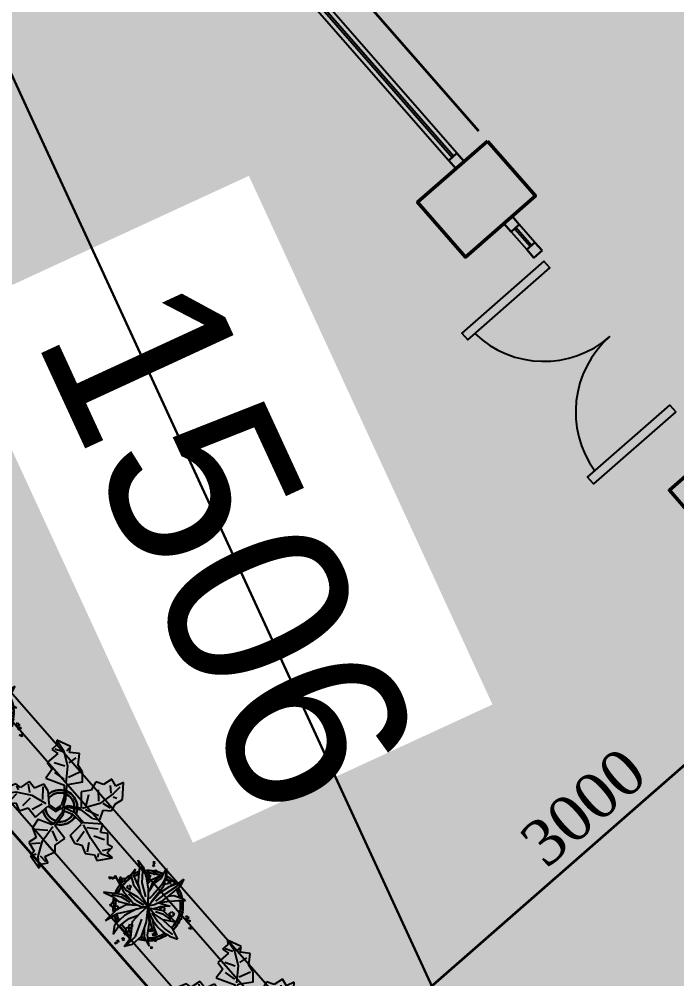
# Model space of a CAD drawing. Header units: millimetres. Extents: x 474337 to 1180020, y 4124662 to 4776603.
# Drawn here: x 914940 to 918549, y 4496164 to 4501430 of the extents above; entities that cross this region are included whole.
import ezdxf

# ---------------------------------------------------------------- set-up
doc = ezdxf.new("R2010")
doc.units = ezdxf.units.MM
doc.header["$PDMODE"] = 32
doc.header["$PDSIZE"] = 0.33
doc.layers.add('(032) Горизонтали утолщенные', color=32, linetype='Continuous', lineweight=30)
doc.layers.add('Cashpo', color=25, linetype='Continuous', lineweight=25)
for name, color, linetype in [('A_Windows', 160, 'Continuous'), ("o'lchamlar", 7, 'Continuous'), ('Trees', 92, 'Continuous')]:
    doc.layers.add(name, color=color, linetype=linetype)
doc.styles.add('J~stule', font='dutch.ttf')
doc.styles.add('P-131', font='')
doc.styles.get('P-131').set_extended_font_data('P131')
doc.dimstyles.new('J~style', dxfattribs={"dimscale": 100, "dimtxt": 2.5, "dimasz": 2, "dimexe": 0.55, "dimexo": 0.725, "dimtad": 1, "dimdec": 0, "dimdsep": 46, "dimtxsty": 'J~stule', "dimblk": 'OBLIQUE', "dimcen": 2, "dimdle": 0.5, "dimadec": 0, "dimazin": 0, "dimtfac": 1, "dimtdec": 0, "dimtmove": 0, "dimatfit": 3, "dimfxl": 1, "dimarcsym": 0})

# ---------------------------------------------------------------- blocks, each defined once
blk = doc.blocks.new('yutyu')
at = {"layer": 'Cashpo', "color": 1, "lineweight": 30}
for centre, radius, start, end in [((-9, -4.5), 127.4, 62.53262, 119.25704), ((-11.3, -1.7), 103.2, 57.56885, 125.34883), ((-10.6, 3.1), 101, 337.93918, 48.24824), ((-9.5, 3.1), 120.5, 341.00101, 53.94272), ((-9.1, 3.9), 120, 178.6147, 235.1169), ((-9.1, 3.9), 100, 168.1647, 238.6725), ((-10.4, 6.3), 121.2, 242.23077, 334.52625), ((-12, 8.5), 104, 247.01195, 331.50016)]:
    blk.add_arc(centre, radius, start, end, dxfattribs=at)
at = {"layer": 'Trees'}
for p, q in [((30.1, 322.2), (101, 335.6)), ((145.6, 338.4), (84.2, 244.9)), ((101, 335.6), (107.4, 376.3)), ((107.4, 376.3), (209.8, 387.2)), ((112.7, 363.2), (123.3, 337)), ((209.8, 387.2), (145.6, 338.4)), ((209.8, 387.2), (198.1, 359.6)), ((198.1, 359.6), (223.2, 316.3)), ((-27.3, 238), (38.2, 264.5)), ((38.2, 264.5), (30.1, 322.2)), ((48.6, 314.4), (82.9, 267.2)), ((150.9, 325.3), (204.8, 324.1)), ((223.2, 316.3), (174.6, 304.3)), ((174.6, 304.3), (197.2, 229.6)), ((-330.1, 127.3), (-374.8, 256.5)), ((-374.8, 256.5), (-307, 216.5)), ((-333.7, 230.2), (-289.5, 162.7)), ((-307, 216.5), (-259.1, 257.7)), ((-276.1, 167.1), (-271.2, 220.8)), ((-259.1, 257.7), (-232.5, 211.4)), ((-232.5, 211.4), (-174.7, 231.1)), ((-174.7, 231.1), (-150.8, 170.6)), ((-46.2, 169.8), (-27.3, 238)), ((-8.9, 230.2), (53, 171.3)), ((84.2, 244.9), (57, 127.8)), ((178.8, 237.4), (102.7, 237.1)), ((197.2, 229.6), (163.2, 200.6)), ((163.2, 200.6), (172.7, 120.5)), ((-316.6, 131.6), (-289.7, 140.4)), ((-289.5, 162.7), (-200.6, 95)), ((-186.5, 188.8), (-191.5, 112.8)), ((-150.8, 170.6), (-70.3, 174.5)), ((-106.8, 80.9), (-124.1, 157)), ((-70.3, 174.5), (-71.1, 62.7)), ((-46.2, 169.8), (42.7, 121.4)), ((76.7, 150.4), (151.5, 172.9)), ((-289.9, 118), (-330.1, 127.3)), ((-281.5, 46.4), (-289.9, 118)), ((-272.4, 64.2), (-223, 95.2)), ((-200.6, 95), (-93.6, 60.4)), ((26.5, 13.8), (47.2, 110.8)), ((61.1, 113.5), (41.5, 16.4)), ((47.2, 110.8), (42.7, 121.4)), ((172.7, 120.5), (61.1, 113.5)), ((180.5, 78.5), (174.2, -27.9)), ((180.5, 78.5), (240.2, 91.1)), ((242.6, 71.2), (222.6, -11.9)), ((240.2, 91.1), (284.7, 62)), ((284.7, 62), (341.9, 83.4)), ((341.9, 83.4), (391.7, 40)), ((-223.3, 50.4), (-281.5, 46.4)), ((-201.4, -16.8), (-223.3, 50.4)), ((-192.4, 1), (-129.3, 58.7)), ((-152.2, -8.2), (-80.2, 44.9)), ((-80.2, 44.9), (-75.8, 49.3)), ((-75.8, 49.3), (-20.3, 36.5)), ((-71.1, 62.7), (-8.1, 46.9)), ((-20.3, 36.5), (-14.2, -10.4)), ((-20.3, 36.5), (-20.3, 36.5)), ((-8.1, 46.9), (0, 0)), ((0.9, -7), (26.5, 13.8)), ((41.5, 16.4), (20.2, -7.9)), ((22.6, 0.6), (81.7, -29.3)), ((421, 1.1), (291, -13.7)), ((344.3, 63.5), (302.3, 10.6)), ((391.7, 40), (432.4, 54.1)), ((418.7, 32.4), (401.3, 10.1)), ((488, -39.7), (421, 1.1)), ((432.4, 54.1), (488, -39.7)), ((-241.5, -127.7), (-225.3, -53.7)), ((-225.3, -53.7), (-104.3, -120.3)), ((-152.2, -8.2), (-201.4, -16.8)), ((-90.9, -124.9), (-28.5, -62.6)), ((-50.1, -71.7), (-14.2, -10.4)), ((-28.5, -62.6), (2, -15.7)), ((1.3, -7.8), (17.2, -46.5)), ((86.7, -47.9), (6.4, -12.8)), ((16.3, -10.4), (26.5, -37.4)), ((17.2, -46.5), (88.9, -101.1)), ((26.5, -37.4), (97.5, -93.5)), ((81.7, -29.3), (167.3, -37.1)), ((176.6, -47.7), (86.7, -47.9)), ((167.3, -37.1), (174.2, -27.9)), ((270.4, -140.9), (176.6, -47.7)), ((291, -13.7), (187, -37.1)), ((216.3, -42.9), (273.3, -96.3)), ((358.2, -79.2), (291.8, -40.9)), ((404.9, -19.7), (430.9, -66.9)), ((438.5, -35.1), (433.3, -86.7)), ((488, -39.7), (438.5, -35.1)), ((-299.4, -131.2), (-241.5, -127.7)), ((-298, -228.8), (-299.4, -131.2)), ((-136.2, -144.4), (-212.2, -126.6)), ((-50.1, -71.7), (-104.3, -120.3)), ((-92.2, -136.3), (-90.9, -124.9)), ((5.2, -175.3), (88.9, -101.1)), ((195.8, -113.8), (97.5, -93.5)), ((151.5, -218.9), (97.5, -106.4)), ((116.5, -119), (206.2, -157.4)), ((195.8, -113.8), (235.2, -144.7)), ((303, -92.7), (270.4, -140.9)), ((340.5, -125.2), (303, -92.7)), ((398.1, -74.1), (340.5, -125.2)), ((433.3, -86.7), (398.1, -74.1)), ((-268.2, -168.7), (-202.1, -206.6)), ((-190, -222.5), (-107.8, -135.6)), ((-102, -256.3), (-126.1, -174.4)), ((-37.9, -224.8), (-92.2, -136.3)), ((43.1, -234.1), (5.2, -175.3)), ((99.2, -139.7), (54.2, -203.5)), ((235.2, -144.7), (199.8, -205.9)), ((-346, -214.9), (-298, -228.8)), ((-345.9, -264.9), (-346, -214.9)), ((-287.9, -258.8), (-334, -230.9)), ((-289.9, -272.8), (-190, -222.5)), ((-193.9, -300.5), (-200, -242.6)), ((-37.9, -224.8), (-89.9, -272.3)), ((21.1, -296.5), (43.1, -234.1)), ((72.3, -271.2), (132.2, -224.1)), ((160.7, -330.3), (151.5, -218.9)), ((222.4, -251.7), (166.3, -235.6)), ((199.8, -205.9), (241.7, -246.5)), ((241.7, -246.5), (223.5, -298.8)), ((-369.9, -282.9), (-345.9, -264.9)), ((-369.9, -282.9), (-289.9, -272.8)), ((-275.8, -324.7), (-369.9, -282.9)), ((-249.9, -292.7), (-275.8, -324.7)), ((-273.8, -310.7), (-269.9, -282.7)), ((-198.7, -339.3), (-249.9, -292.7)), ((-145.5, -279.2), (-198.7, -339.3)), ((-89.9, -272.3), (-145.5, -279.2)), ((69.7, -324.3), (21.1, -296.5)), ((78.9, -390.2), (69.7, -324.3)), ((148.4, -323.2), (105.3, -355.5)), ((201.9, -329.6), (177.4, -315.5)), ((223.5, -298.8), (232.8, -354.3)), ((132.4, -379.3), (78.9, -390.2)), ((148.3, -436.4), (132.4, -379.3)), ((232.8, -354.3), (148.3, -436.4)), ((155.3, -395.9), (160.7, -330.3))]:
    blk.add_line(p, q, dxfattribs=at)
blk = doc.blocks.new('uiyi')
at = {"layer": 'Cashpo', "color": 2, "lineweight": 30, "ltscale": 0.1, "extrusion": (0, 0, -1)}
for major_axis, start_param, end_param in [((169.7, 169.7), 4.823255, 4.978325), ((158, 158), -0.609448, -0.475122), ((169.7, 169.7), -0.592307, -0.44413), ((169.7, 169.7), 4.559068, 4.718123), ((-158, 158), 6.166573, 6.379453), ((169.7, 169.7), 0.075749, 0.183167), ((169.7, 169.7), 4.142062, 4.429809), ((-158, 158), 5.746791, 5.985086), ((169.7, 169.7), 4.008914, 4.104644), ((169.7, 169.7), 3.458664, 3.61719), ((169.7, 169.7), 3.024703, 3.316562), ((-158, 158), 4.624923, 4.873501), ((-169.7, 169.7), 2.966211, 2.998209), ((-169.7, 169.7), 2.892081, 2.958014), ((169.7, 169.7), 2.755823, 2.987251), ((-158, 158), 3.03563, 3.35015), ((-169.7, 169.7), 3.019498, 3.341375), ((169.7, 169.7), 2.400873, 2.651128), ((-158, 158), 4.034231, 4.174743)]:
    blk.add_ellipse((10.2, 6.8), major_axis=major_axis, ratio=1, start_param=start_param, end_param=end_param, dxfattribs=at)
at = {"layer": 'Cashpo', "lineweight": 30, "ltscale": 0.1, "extrusion": (0, 0, -1)}
for centre, major_axis, start_param, end_param in [((10.2, 6.8), (169.7, 169.7), -1.220089, -1.010216), ((10.2, 6.8), (158, 158), -1.237744, -1.029908), ((10.2, 6.8), (169.7, 169.7), -0.886086, -0.617507), ((10.2, 6.8), (158, 158), -0.889995, -0.67916), ((10.2, 6.8), (-169.7, 169.7), 1.354065, 1.580489), ((10.2, 6.8), (-158, 158), 1.402226, 1.533974), ((10.2, 6.8), (158, 158), 0.066528, 0.61373), ((10.2, 6.8), (169.7, 169.7), 0.291978, 0.654909), ((10.2, 6.8), (169.7, 169.7), 3.717694, 3.950919), ((10.9, 1.3), (158, 158), 3.767296, 4.146619), ((10.2, 6.8), (158, 158), 3.482746, 3.649771), ((10.2, 6.8), (-158, 158), 2.449339, 2.938254), ((10.2, 6.8), (-169.7, 169.7), 2.431898, 2.830481), ((10.2, 6.8), (-158, 158), 4.327905, 4.569763), ((10.2, 6.8), (-158, 158), 3.449429, 3.724418), ((10.2, 6.8), (-169.7, 169.7), 3.409984, 3.737026)]:
    blk.add_ellipse(centre, major_axis=major_axis, ratio=1, start_param=start_param, end_param=end_param, dxfattribs=at)
at = {"layer": 'Trees', "color": 2, "ltscale": 10}
for p, q in [((55.6, 343), (51.1, 341.6)), ((51.1, 341.6), (58, 336.2)), ((56.8, 345.1), (52.9, 346.1)), ((52.9, 346.1), (55.6, 343)), ((58.7, 333), (56.7, 326.2)), ((58.8, 351.8), (56.8, 345.1)), ((60.3, 326.5), (58.7, 333)), ((60.4, 345.4), (58.8, 351.8)), ((59.3, 336.5), (66.4, 342.5)), ((63.6, 346.3), (60.4, 345.4)), ((61.7, 343.4), (63.6, 346.3)), ((66.4, 342.5), (61.7, 343.4)), ((-109.9, 193.5), (-105.1, 294.3)), ((55.5, 324.1), (51.1, 322.7)), ((51.1, 322.7), (57.9, 317.3)), ((56.7, 326.2), (52.8, 327.2)), ((52.8, 327.2), (55.5, 324.1)), ((59.2, 317.6), (66.3, 323.7)), ((63.5, 327.4), (60.3, 326.5)), ((61.6, 324.5), (63.5, 327.4)), ((66.3, 323.7), (61.6, 324.5)), ((64.8, 282.7), (66.4, 294.3)), ((75.6, 277.5), (65.4, 281.1)), ((66.4, 294.3), (70.4, 289.8)), ((70.4, 289.8), (72.2, 293.8)), ((72.2, 293.8), (73.4, 289.8)), ((73.4, 289.8), (81.3, 292.4)), ((79.1, 282.4), (74.1, 283.2)), ((74.1, 283.2), (75.6, 277.5)), ((81.3, 292.4), (75.5, 285.8)), ((75.5, 285.8), (79.1, 282.4)), ((113.7, 314.8), (97.6, 240.8)), ((-161, 191.2), (-165.1, 205.1)), ((-165.1, 205.1), (-154, 194.6)), ((-154, 194.6), (-147.9, 200.7)), ((-147.9, 200.7), (-149.5, 192)), ((-120.9, 188), (-110.6, 198.2)), ((-110.6, 198.2), (-114.6, 183.4)), ((22.3, 187.2), (31.2, 203.8)), ((37.1, 205.3), (27.7, 221.6)), ((28.7, 224.3), (43.9, 237.7)), ((34, 204.4), (53.4, 198.6)), ((41.5, 214.4), (37.1, 205.3)), ((47.3, 207.7), (41.5, 214.4)), ((43.9, 237.7), (44.2, 227.3)), ((44.2, 227.3), (51, 230.5)), ((50.9, 259.8), (44.5, 246.8)), ((53.4, 198.6), (44.8, 192.9)), ((45.4, 244.7), (57.8, 235.2)), ((61.5, 218.4), (46.3, 216.3)), ((46.3, 216.3), (47.3, 207.7)), ((51, 230.5), (48.1, 223.9)), ((48.1, 223.9), (61.5, 218.4)), ((54.8, 253), (50.9, 259.8)), ((58.8, 258.5), (54.8, 253)), ((57.8, 235.2), (57.5, 243.2)), ((57.5, 243.2), (62.9, 241.2)), ((58.5, 251.8), (58.8, 258.5)), ((70.3, 251), (58.5, 251.8)), ((60.3, 246.1), (70.3, 251)), ((62.9, 241.2), (60.3, 246.1)), ((-196.8, 150.9), (-143.7, 141.5)), ((-169.2, 179.3), (-161.3, 186)), ((-149.2, 175.8), (-169.2, 179.3)), ((-168, 189.4), (-161, 191.2)), ((-161.3, 186), (-168, 189.4)), ((-149.5, 192), (-139.6, 194.3)), ((-139.6, 194.3), (-146.5, 176.7)), ((-128.9, 170.4), (-135.3, 189.6)), ((-135.3, 189.6), (-125.6, 185.8)), ((-108.1, 170.6), (-126.8, 168.4)), ((-125.6, 185.8), (-125.8, 193.3)), ((-125.8, 193.3), (-120.9, 188)), ((-106.3, 180.9), (-114.8, 178.3)), ((-114.8, 178.3), (-108.1, 170.6)), ((-114.6, 183.4), (-106.3, 180.9)), ((32.4, 188.3), (22.3, 187.2)), ((29.7, 179.9), (32.4, 188.3)), ((36.5, 185.2), (29.7, 179.9)), ((46.4, 173.5), (36.5, 185.2)), ((51.1, 188.8), (43.9, 187.8)), ((43.9, 187.8), (46.4, 173.5)), ((44.8, 192.9), (51.1, 188.8)), ((203.4, 130.1), (198.2, 140.6)), ((198.2, 140.6), (204.1, 139.2)), ((204.1, 139.2), (203.4, 143.5)), ((203.4, 143.5), (206.6, 140.8)), ((215.3, 131.9), (204.8, 129.2)), ((206.6, 140.8), (211.7, 147.5)), ((211.7, 147.5), (210.5, 138.7)), ((210.5, 138.7), (215.5, 138)), ((215.5, 138), (210.8, 135.8)), ((210.8, 135.8), (215.3, 131.9)), ((214.1, 126.4), (222.1, 135)), ((222.1, 135), (222.8, 129)), ((241.4, 181), (237, 182.4)), ((237, 182.4), (239.4, 174.1)), ((240.7, 173.5), (250, 174.4)), ((243.6, 182), (241, 185)), ((241, 185), (241.4, 181)), ((249.1, 186.4), (243.6, 182)), ((246.6, 177.8), (249.8, 179)), ((250, 174.4), (246.6, 177.8)), ((246.7, 180.2), (249.1, 186.4)), ((249.8, 179), (246.7, 180.2)), ((-308.1, 79.1), (-311.9, 84.7)), ((-311.9, 84.7), (-305.5, 81.6)), ((-311, 77.3), (-308.1, 79.1)), ((-307.6, 76.8), (-311, 77.3)), ((-310.1, 72.7), (-307.6, 76.8)), ((-300.8, 74), (-310.1, 72.7)), ((-305.5, 81.6), (-303.7, 85.1)), ((-303.7, 85.1), (-303.2, 81.1)), ((-303.2, 81.1), (-299.2, 83.5)), ((-299.2, 83.5), (-299.7, 74.8)), ((-294.1, 66.6), (-297.8, 72.1)), ((-297.8, 72.1), (-291.4, 69.1)), ((-296.9, 64.8), (-294.1, 66.6)), ((-291.4, 69.1), (-289.6, 72.6)), ((-289.6, 72.6), (-289.1, 68.5)), ((-289.1, 68.5), (-285.1, 70.9)), ((-285.1, 70.9), (-285.7, 62.3)), ((-275.7, 47), (-172.7, 69)), ((176.4, 106.6), (181, 91.7)), ((189.6, 115.8), (176.8, 108.8)), ((181, 91.7), (185.4, 98.4)), ((185.4, 98.4), (188.6, 93.6)), ((188.6, 93.6), (189.3, 99.1)), ((188.8, 108), (189.6, 115.8)), ((195.3, 110.1), (188.8, 108)), ((189.3, 99.1), (200.3, 97.4)), ((191.2, 104.8), (195.3, 110.1)), ((200.3, 97.4), (191.2, 104.8)), ((220, 116), (213.7, 124.8)), ((222, 121.5), (220, 116)), ((225.7, 117.9), (222, 121.5)), ((222.8, 129), (226.6, 131.2)), ((233.2, 124.8), (224.6, 122.8)), ((224.6, 122.8), (225.7, 117.9)), ((226.6, 131.2), (225.2, 127.2)), ((225.2, 127.2), (233.2, 124.8)), ((-293.5, 64.3), (-296.9, 64.8)), ((-296, 60.2), (-293.5, 64.3)), ((-286.7, 61.5), (-296, 60.2)), ((-294.4, 41.2), (-288, 47.4)), ((-286.3, 43.2), (-294.4, 41.2)), ((-288, 47.4), (-291.4, 51)), ((-291.4, 51), (-286.4, 49.8)), ((-286.4, 49.8), (-287.4, 55.6)), ((-287.4, 55.6), (-277.5, 51.2)), ((-285.4, 39.1), (-286.3, 43.2)), ((-283.3, 42.9), (-285.4, 39.1)), ((-279.6, 38.1), (-283.3, 42.9)), ((-277.1, 49.6), (-279.6, 38.1)), ((-169.5, 51.7), (-275.7, 47)), ((-264.3, 20.7), (-257.9, 26.8)), ((-256.2, 22.7), (-264.3, 20.7)), ((-257.9, 26.8), (-261.3, 30.5)), ((-261.3, 30.5), (-256.3, 29.3)), ((-256.3, 29.3), (-257.4, 35.1)), ((-257.4, 35.1), (-247.5, 30.6)), ((-255.3, 18.6), (-256.2, 22.7)), ((-253.2, 22.3), (-255.3, 18.6)), ((-249.6, 17.6), (-253.2, 22.3)), ((-247, 29), (-249.6, 17.6)), ((-243.3, 42.3), (-248, 40.9)), ((-248, 40.9), (-243.1, 39.4)), ((-243.1, 39.4), (-247, 34.9)), ((-247, 34.9), (-236.2, 33.7)), ((-239.6, 45), (-245.6, 50.9)), ((-245.6, 50.9), (-243.3, 42.3)), ((-244.5, 8.7), (-237.3, 18)), ((-234.2, 12.9), (-244.5, 8.7)), ((-237.3, 18), (-242.5, 22.2)), ((-242.5, 22.2), (-235.7, 21.6)), ((-236.8, 48.1), (-239.6, 45)), ((-235.7, 21.6), (-238.2, 29)), ((-238.2, 29), (-224.2, 25.1)), ((-236.9, 43.7), (-236.8, 48.1)), ((-231.3, 45.9), (-236.9, 43.7)), ((-235, 34.8), (-231.3, 45.9)), ((-232.3, 7.6), (-234.2, 12.9)), ((-230.2, 13), (-232.3, 7.6)), ((-224.5, 7.5), (-230.2, 13)), ((-223.3, 23), (-224.5, 7.5)), ((-179.1, 36.1), (-183.1, 17.7)), ((-181.3, 15.4), (-162.7, 7.2)), ((-172.1, 28.7), (-179.1, 36.1)), ((-168.6, 36.8), (-172.1, 28.7)), ((-167, 28.4), (-168.6, 36.8)), ((-151.8, 30.9), (-167, 28.4)), ((-162.7, 7.2), (-165.6, 17.2)), ((-165.6, 17.2), (-158.2, 16.2)), ((-163, 21.7), (-151.8, 30.9)), ((-158.2, 16.2), (-163, 21.7)), ((-132.5, -64.9), (-193.6, -123.2)), ((148.6, -86.2), (146.2, -60)), ((146.2, -60), (157.3, -67.6)), ((157.3, -67.6), (159.2, -58.1)), ((159.2, -58.1), (163.9, -66.2)), ((163.9, -66.2), (179.9, -56.3)), ((179.9, -56.3), (170.5, -73.9)), ((-193.6, -123.2), (-225.8, -137.4)), ((-211.3, -142.1), (-145.3, -112.2)), ((-142.2, -130.9), (-150.5, -138.3)), ((-140.3, -127.4), (-146.1, -126.9)), ((-146.1, -126.9), (-142.2, -130.9)), ((-128.3, -125.6), (-142.8, -119.8)), ((-142.8, -119.8), (-140.3, -127.4)), ((-121.4, -114.1), (-129.7, -121.5)), ((-129.7, -121.5), (-118.2, -119.1)), ((-129.5, -141.6), (-126.9, -127.3)), ((-119.5, -110.5), (-125.2, -110)), ((-125.2, -110), (-121.4, -114.1)), ((-122, -102.9), (-119.5, -110.5)), ((-107.5, -108.7), (-122, -102.9)), ((-118.2, -119.1), (-116.6, -125.6)), ((-116.6, -125.6), (-114.2, -119.2)), ((-114.2, -119.2), (-108.7, -124.7)), ((-108.7, -124.7), (-106, -110.5)), ((-106.3, -124.9), (-103.1, -91.8)), ((-84.1, -197.3), (-106.3, -124.9)), ((-86.2, -122.8), (-84.1, -197.3)), ((175, -92), (150.7, -89.4)), ((180.3, -79.5), (168.8, -80.3)), ((168.8, -80.3), (175, -92)), ((170.5, -73.9), (180.3, -79.5)), ((189.7, -116.4), (180.5, -134.4)), ((210.2, -119.8), (192.1, -114.7)), ((201.8, -131.4), (210.4, -130.2)), ((203.5, -146.7), (201.8, -131.4)), ((202.4, -126.4), (210.2, -119.8)), ((210.4, -130.2), (202.4, -126.4)), ((210.7, -111.2), (214.2, -96.4)), ((224.1, -119.2), (211.2, -113.3)), ((214.2, -96.4), (218.8, -102.6)), ((218.8, -102.6), (221.7, -97.8)), ((221.7, -97.8), (222.7, -103.1)), ((222.7, -103.1), (233.3, -100.6)), ((229.2, -113.3), (222.8, -111.7)), ((222.8, -111.7), (224.1, -119.2)), ((233.3, -100.6), (224.9, -108.5)), ((224.9, -108.5), (229.2, -113.3)), ((242.8, -132.1), (258, -131.4)), ((258, -131.4), (253.3, -137.6)), ((267.3, -123.4), (262.4, -137.8)), ((282.9, -123.7), (268.9, -121.9)), ((277.9, -129.4), (282.9, -123.7)), ((284.2, -131.4), (277.9, -129.4)), ((278, -133.3), (284.2, -131.4)), ((314.8, -100.8), (309.6, -110.8)), ((310.2, -112.4), (319.7, -120.1)), ((317.7, -106.2), (314.8, -100.8)), ((321, -102), (317.7, -106.2)), ((319.7, -120.1), (319.6, -113.9)), ((319.6, -113.9), (323.8, -115.6)), ((320.6, -107.2), (321, -102)), ((329.8, -108.1), (320.6, -107.2)), ((321.9, -111.7), (329.8, -108.1)), ((323.8, -115.6), (321.9, -111.7)), ((-150.5, -138.3), (-139, -135.9)), ((-137.1, -179.8), (-144.3, -189)), ((-144.3, -189), (-138.3, -188.8)), ((-138.3, -188.8), (-139.9, -192.8)), ((-139.9, -192.8), (-136.2, -190.9)), ((-139, -135.9), (-137.5, -142.4)), ((-137.7, -172.6), (-132.6, -163)), ((-131.9, -172), (-137.7, -172.6)), ((-137.5, -142.4), (-135.1, -136)), ((-136.2, -190.9), (-132.6, -198.4)), ((-125.8, -183.9), (-135.6, -179.1)), ((-135.1, -136), (-129.5, -141.6)), ((-133.4, -176.9), (-131.9, -172)), ((-129.5, -173.8), (-133.4, -176.9)), ((-132.6, -198.4), (-131.9, -189.6)), ((-131.9, -189.6), (-126.9, -189.9)), ((-131, -162.7), (-119.7, -166)), ((-131, -186.8), (-125.8, -183.9)), ((-126.9, -189.9), (-131, -186.8)), ((-123.8, -180.5), (-129.5, -173.8)), ((-121.1, -171.7), (-125.3, -172.3)), ((-125.3, -172.3), (-123.8, -180.5)), ((-119.7, -166), (-124.7, -169.3)), ((-124.7, -169.3), (-121.1, -171.7)), ((-52, -203.6), (-32.7, -154.7)), ((-51.1, -211.2), (-38.4, -195.9)), ((-38.4, -195.9), (-46.8, -188.5)), ((-46.8, -188.5), (-35.4, -189.9)), ((-35.4, -189.9), (-39.2, -177.2)), ((-39.2, -177.2), (-15.8, -184.6)), ((-14.4, -188.1), (-17.3, -214.4)), ((9.1, -189.4), (34.9, -263.4)), ((180.5, -134.4), (190.6, -132.1)), ((190.6, -132.1), (189.2, -139.5)), ((189.2, -139.5), (194.9, -135)), ((194.9, -135), (203.5, -146.7)), ((238.7, -147.2), (240.9, -133.2)), ((245.6, -143.9), (238.7, -147.2)), ((245.8, -150.6), (245.6, -143.9)), ((249.3, -145.1), (245.8, -150.6)), ((259.1, -151), (249.3, -145.1)), ((253.3, -137.6), (258.7, -139)), ((258.7, -139), (253.9, -141.5)), ((253.9, -141.5), (259.1, -151)), ((262.4, -137.8), (269.7, -135)), ((269.7, -135), (269.5, -140.6)), ((269.5, -140.6), (273.2, -136.7)), ((273.2, -136.7), (280.9, -144.4)), ((280.9, -144.4), (278, -133.3)), ((-190.9, -223.7), (-187.4, -217.5)), ((-185.1, -220.3), (-190.9, -223.7)), ((-190.8, -215.4), (-186.7, -215.2)), ((-187.4, -217.5), (-190.8, -215.4)), ((-188.8, -211.1), (-180.2, -212.2)), ((-186.7, -215.2), (-188.8, -211.1)), ((-183.5, -223.2), (-185.1, -220.3)), ((-182.8, -219.9), (-183.5, -223.2)), ((-178.9, -222.7), (-182.8, -219.9)), ((-179.5, -213.3), (-178.9, -222.7)), ((-177.4, -210.5), (-173.9, -204.3)), ((-171.7, -207.1), (-177.4, -210.5)), ((-177.3, -202.2), (-173.3, -202)), ((-173.9, -204.3), (-177.3, -202.2)), ((-173.3, -202), (-175.4, -197.8)), ((-175.4, -197.8), (-166.8, -199)), ((-170.1, -210), (-171.7, -207.1)), ((-169.3, -206.7), (-170.1, -210)), ((-165.4, -209.5), (-169.3, -206.7)), ((-166, -200.1), (-165.4, -209.5)), ((-33.4, -204.7), (-51.1, -211.2)), ((-30.4, -213.6), (-33.4, -204.7)), ((-26.6, -204.6), (-30.4, -213.6)), ((-17.3, -214.4), (-26.6, -204.6)), ((-18.2, -219.3), (0.4, -203.4)), ((-5.5, -222.7), (-18.2, -219.3)), ((-12.7, -231.7), (-5.5, -222.7)), ((-2, -228.4), (-12.7, -231.7)), ((4.3, -247.3), (-2, -228.4)), ((4.1, -204), (18, -215)), ((8.1, -228.9), (4.3, -247.3)), ((17.3, -231.1), (8.1, -228.9)), ((20.3, -221.3), (11.7, -223.2)), ((11.7, -223.2), (17.3, -231.1)), ((34.9, -263.4), (36.5, -298.1))]:
    blk.add_line(p, q, dxfattribs=at)
at = {"layer": 'Trees', "ltscale": 10}
for p, q in [((-105.1, 294.3), (-85.8, 199.8)), ((-45.6, 173), (-42.3, 267.5)), ((-42.3, 267.5), (1.1, 316.4)), ((1.1, 316.4), (-15, 256.5)), ((139.5, 264.4), (113.7, 314.8)), ((117, 291.2), (113.7, 210.8)), ((139.5, 180.9), (139.5, 264.4)), ((-85.8, 199.8), (-40.7, 117.9)), ((-15, 256.5), (-8.6, 163.6)), ((97.6, 240.8), (23.6, 158.8)), ((113.7, 210.8), (52.6, 99)), ((-166.2, 92.7), (-259.6, 176.2)), ((-259.6, 176.2), (-196.8, 150.9)), ((-153.4, 105.3), (-208.1, 144.6)), ((-143.7, 141.5), (-58.1, 82.6)), ((-90.6, 116.3), (-109.9, 193.5)), ((-23, 80), (-45.6, 173)), ((-8.6, 163.6), (16.5, 101.5)), ((23.6, 158.8), (14, 81.6)), ((86.4, 89.5), (139.5, 180.9)), ((162.1, 143.1), (101.9, 73.8)), ((109.7, 129.6), (155.8, 169)), ((155.8, 169), (224.5, 184.5)), ((224.5, 184.5), (162.1, 143.1)), ((-172.7, 69), (-68.1, 72.2)), ((-95.4, 72.2), (-166.2, 92.7)), ((-85.8, 84.8), (-153.4, 105.3)), ((-35.9, 59.6), (-90.6, 116.3)), ((-68.1, 72.2), (-10.2, 45.4)), ((-40.7, 117.9), (12.8, 12)), ((12.8, 12), (86.4, 89.5)), ((14, 81.6), (12.8, 12)), ((101.9, 73.8), (49.1, 38.6)), ((49.8, 39.1), (140, 87.2)), ((145.2, 71.7), (106.8, 48.6)), ((140, 87.2), (202.3, 91.4)), ((140.8, 105.9), (145.4, 91)), ((154, 115), (141.2, 108.1)), ((202.3, 91.4), (145.2, 71.7)), ((145.4, 91), (149.8, 97.7)), ((149.8, 97.7), (153, 92.9)), ((153, 92.9), (153.7, 98.4)), ((153.2, 107.2), (154, 115)), ((159.6, 109.4), (153.2, 107.2)), ((153.7, 98.4), (164.7, 96.6)), ((155.6, 104.1), (159.6, 109.4)), ((164.7, 96.6), (155.6, 104.1)), ((-77.7, 21.8), (-169.5, 51.7)), ((-61.7, 42.2), (-135.7, 53.3)), ((12.8, 12), (-77.7, 21.8)), ((12.8, 12), (-74.5, -3.5)), ((-72.9, -68.1), (12.8, 12)), ((-10.2, 26.5), (-61.7, 42.2)), ((-10.2, 45.4), (12.8, 12)), ((12.8, 12), (-3.7, -107.4)), ((34.9, -30.2), (12.8, 12)), ((12.8, 12), (91.2, 12)), ((22, 17), (102.5, -47.6)), ((65.5, 20.2), (137.9, 28.1)), ((91.2, 12), (154, -6.6)), ((137.9, 28.1), (208.7, 24.9)), ((208.7, 24.9), (269.8, 10.7)), ((237.6, -14.5), (316.5, 6)), ((-233.8, -93.3), (-224.2, -41.3)), ((-212.9, -57), (-233.8, -93.3)), ((-148.5, -42.8), (-225.8, -124.8)), ((-224.2, -41.3), (-163, -11.3)), ((-118.6, -26.9), (-212.9, -57)), ((-163, -11.3), (-78.5, -5.6)), ((-74.5, -3.5), (-148.5, -42.8)), ((-45.6, -20.8), (-132.5, -64.9)), ((-58.4, -61.8), (-74.5, -121.6)), ((-32.7, -154.7), (-21.4, -64.9)), ((-21.4, -64.9), (-19.8, -28.7)), ((-15, -148.4), (7.7, -25)), ((23.6, -53.9), (28.5, -139)), ((47.8, -75.9), (34.9, -30.2)), ((75.1, -105.9), (39.7, -47.4)), ((46.9, -62.4), (58.6, -68)), ((74.4, -54.5), (50.1, -1.8)), ((113.5, -104.2), (74.4, -54.5)), ((75.1, -5), (118.6, -30.2)), ((83.1, -60.7), (80.7, -34.5)), ((80.7, -34.5), (91.8, -42.1)), ((109.6, -66.5), (85.2, -63.9)), ((91.8, -42.1), (92.4, -39)), ((102.5, -47.6), (223.2, -61.8)), ((114.8, -53.9), (103.3, -54.8)), ((103.3, -54.8), (109.6, -66.5)), ((106, -46.5), (105, -48.4)), ((105, -48.4), (114.8, -53.9)), ((118.6, -30.2), (186.2, -46)), ((223.2, -61.8), (150.5, -5.6)), ((154, -6.6), (237.6, -14.5)), ((-225.8, -124.8), (-267.6, -146.8)), ((-145.3, -112.2), (-72.9, -68.1)), ((-60.9, -70.9), (-86.2, -122.8)), ((-74.5, -121.6), (-71.3, -183.1)), ((-3.7, -107.4), (9.1, -189.4)), ((54.2, -154.7), (47.8, -75.9)), ((58.6, -68), (113.5, -104.2)), ((125, -172), (75.1, -105.9)), ((-267.6, -146.8), (-211.3, -142.1)), ((-71.3, -183.1), (-97.1, -255.5)), ((-28.7, -180.6), (-15, -148.4)), ((28.5, -139), (39.7, -225.6)), ((51, -137.4), (75.1, -170.5)), ((55.8, -247.7), (54.2, -154.7)), ((75.1, -170.5), (129.8, -202)), ((155.6, -208.3), (125, -172)), ((-97.1, -255.5), (-52, -203.6)), ((-97.1, -255.5), (-42.5, -208.1)), ((36.5, -298.1), (55.8, -247.7)), ((39.7, -225.6), (44.5, -260.3)), ((129.8, -202), (155.6, -208.3))]:
    blk.add_line(p, q, dxfattribs=at)
at = {"layer": 'Trees', "color": 2, "ltscale": 10, "extrusion": (0, 0, -1)}
blk.add_ellipse((10.2, 6.8), major_axis=(169.7, 169.7), ratio=1, start_param=0.214693, end_param=0.250114, dxfattribs=at)
at = {"layer": 'Trees', "ltscale": 10, "extrusion": (0, 0, -1)}
blk.add_ellipse((160.4, -213.9), major_axis=(273.6, 0), ratio=0.978732, start_param=4.181898, end_param=5.319375, dxfattribs=at)
at = {"layer": 'Trees', "color": 2, "linetype": 'ByBlock', "extrusion": (0, 0, -1)}
blk.add_ellipse((10.2, 6.8), major_axis=(169.7, 169.7), ratio=1, start_param=2.298631, end_param=2.368794, dxfattribs=at)
blk = doc.blocks.new('*U116')
at = {"color": 7, "lineweight": 30}
for points in [[(0, 60), (60, 60), (60, 0), (0, 0)], [(2000, 60), (1940, 60), (1940, 0), (2000, 0)]]:
    blk.add_lwpolyline(points, close=True, dxfattribs=at)
at = {"color": 4, "lineweight": 25}
for points in [[(60, 60), (1940, 60), (1940, 0), (60, 0)], [(60, 35), (1940, 35), (1940, 25), (60, 25)]]:
    blk.add_lwpolyline(points, close=True, dxfattribs=at)
blk = doc.blocks.new('*U118')
at = {"color": 7, "lineweight": 30}
for points in [[(0, 60), (60, 60), (60, 0), (0, 0)], [(250, 60), (190, 60), (190, 0), (250, 0)]]:
    blk.add_lwpolyline(points, close=True, dxfattribs=at)
at = {"color": 4, "lineweight": 25}
for points in [[(60, 60), (190, 60), (190, 0), (60, 0)], [(60, 35), (190, 35), (190, 25), (60, 25)]]:
    blk.add_lwpolyline(points, close=True, dxfattribs=at)
blk = doc.blocks.new('_Oblique')
at = {"color": 0, "linetype": 'ByBlock', "lineweight": -2}
blk.add_line((-0.5, -0.5), (0.5, 0.5), dxfattribs=at)
blk = doc.blocks.new('*D208')
at = {"color": 0, "lineweight": -2, "transparency": 16777216}
for p, q in [((2644341.4, -384661.2), (2644341.4, -381561.1)), ((2643625.1, -381611.1), (2644396.4, -381611.1)), ((2644830.1, -384611.2), (2644286.4, -384611.2))]:
    blk.add_line(p, q, dxfattribs=at)
at = {"layer": 'Defpoints', "color": 0, "lineweight": 35, "transparency": 16777216}
for p in [(2643552.6, -381611.1), (2644341.4, -381611.1), (2644902.6, -384611.2)]:
    blk.add_point(p, dxfattribs=at)
at = {"color": 0, "lineweight": -2, "transparency": 16777216, "xscale": 200, "yscale": 200, "zscale": 200}
for p, rotation in [((2644341.4, -381611.1), 90), ((2644341.4, -384611.2), 270)]:
    blk.add_blockref('_Oblique', p, dxfattribs=dict(at, rotation=rotation))
at = {"color": 0, "transparency": 16777216, "insert": (2644151.4, -383111.2), "char_height": 250, "attachment_point": 5, "rotation": 90, "style": 'J~stule'}
blk.add_mtext('3000', dxfattribs=at)
blk = doc.blocks.new('*D209')
at = {"color": 0, "lineweight": -2, "transparency": 16777216}
for p, q in [((2639743.5, -381151.2), (2639743.5, -376051.2)), ((2640780.1, -376101.2), (2639688.5, -376101.2)), ((2640980.1, -381101.2), (2639688.5, -381101.2))]:
    blk.add_line(p, q, dxfattribs=at)
at = {"layer": 'Defpoints', "color": 0, "lineweight": 35, "transparency": 16777216}
for p in [(2639743.5, -376101.2), (2640852.6, -376101.2), (2641052.6, -381101.2)]:
    blk.add_point(p, dxfattribs=at)
at = {"color": 0, "lineweight": -2, "transparency": 16777216, "xscale": 200, "yscale": 200, "zscale": 200}
for p, rotation in [((2639743.5, -376101.2), 90), ((2639743.5, -381101.2), 270)]:
    blk.add_blockref('_Oblique', p, dxfattribs=dict(at, rotation=rotation))
at = {"color": 0, "transparency": 16777216, "insert": (2639550.8, -378601.2), "char_height": 250, "attachment_point": 5, "rotation": 90, "style": 'J~stule'}
blk.add_mtext('5000', dxfattribs=at)
blk = doc.blocks.new('xdfstfgkjhkl')
h = blk.add_hatch(color=256)
h.paths.add_polyline_path([(12110, -17110), (12510, -17110), (12510, -16750), (12110, -16750)])
h.paths.add_polyline_path([(12110, -16750), (12510, -16750), (12510, -16710), (12110, -16710)])
at = {"lineweight": 50}
blk.add_line((12110, -17219.9), (12110, -16710), dxfattribs=at)
for q in [(12510, -16710), (12110, -17219.9)]:
    blk.add_line((12510, -17219.9), q)
blk.add_lwpolyline([(12110, -16710), (12510, -16710), (12510, -17219.9)], dxfattribs=at)
for points in [[(12110, -16710), (12510, -16710), (12510, -17219.9), (12110, -17219.9)], [(14210, -16710), (14610, -16710), (14610, -17219.9), (14210, -17219.9)]]:
    blk.add_lwpolyline(points, close=True, dxfattribs=at)
for points in [[(12310, -20670), (15210, -20670), (15210, -21170), (12310, -21170)], [(12410, -20770), (15110, -20770), (15110, -21070), (12410, -21070)]]:
    blk.add_lwpolyline(points, close=True)
at = {"layer": "o'lchamlar"}
for points in [[(12810, -16910), (12810, -17510), (12860, -17510), (12860, -16910)], [(13910, -16910), (13910, -17510), (13860, -17510), (13860, -16910)]]:
    blk.add_lwpolyline(points, close=True, dxfattribs=at)
for centre, start, end in [((12810, -16910), 275.2159, 359.9999), ((13910, -16910), 180.0001, 264.7841)]:
    blk.add_arc(centre, 550, start, end, dxfattribs=at)
at = {"color": 1, "xscale": -0.7999999999883585, "yscale": 0.7999999999883585, "zscale": 0.7999999999883585, "rotation": 180}
for name, p in [('yutyu', (13326.3, -20879.6)), ('yutyu', (14768.3, -20896.1)), ('uiyi', (12626, -20871.1)), ('uiyi', (14034, -20868.4))]:
    blk.add_blockref(name, p, dxfattribs=at)
at = {"layer": 'A_Windows', "color": 5, "lineweight": 30, "xscale": -1, "rotation": 359.9999846070635}
for name, p in [('*U116', (12110, -16940)), ('*U118', (12760, -16940))]:
    blk.add_blockref(name, p, dxfattribs=at)
for base, p1, p2, picture, middle in [((10800.9, -11710), (12110, -16710), (11910, -11710), '*D209', (10608.2, -14210)), ((15398.8, -17219.9), (15960, -20220), (14610, -17219.9), '*D208', (15208.8, -18719.9))]:
    dim = blk.add_linear_dim(base=base, p1=p1, p2=p2, angle=90, dimstyle='J~style')
    dim.commit()
    dim.dimension.update_dxf_attribs({"geometry": picture, "text_midpoint": middle, "insert": (-2628942.6, 364391.2)})

msp = doc.modelspace()

# ---------------------------------------------------------------- hatches: boundary and pattern name
at = {"lineweight": 30}
h = msp.add_hatch(color=74, dxfattribs=at)
h.dxf.hatch_style = 1
edge = h.paths.add_edge_path()
edge.add_line((922120.2, 4520876.6), (928280.6, 4513829.6))
edge.add_line((928280.6, 4513829.6), (929270.7, 4514695.2))
edge.add_line((929270.7, 4514695.2), (922525.4, 4523646.4))
edge.add_arc((920231.4, 4521713.2), 3000, 40.1218, 138.3797)
edge.add_line((917988.7, 4523705.7), (907698.7, 4511209.7))
edge.add_line((907698.7, 4511209.7), (909155.6, 4509543.1))
edge.add_line((909155.6, 4509543.1), (913221.2, 4513097.1))
edge.add_line((913221.2, 4513097.1), (912431.4, 4514000.6))
edge.add_line((912431.4, 4514000.6), (915457.9, 4516646.4))
edge.add_line((915457.9, 4516646.4), (916247.7, 4515742.9))
edge.add_line((916247.7, 4515742.9), (922120.2, 4520876.6))
edge = h.paths.add_edge_path()
edge.add_arc((907636.6, 4506415.6), 3000, 153.6588, 216.4928)
edge.add_line((905224.8, 4504631.4), (907793.9, 4501693))
edge.add_line((907793.9, 4501693), (908726.8, 4502512.6))
edge.add_line((908726.8, 4502512.6), (907146.7, 4504320.1))
edge.add_line((907146.7, 4504320.1), (906883.4, 4504621.3))
edge.add_line((906883.4, 4504621.3), (906958.7, 4504687.1))
edge.add_line((906958.7, 4504687.1), (907259.8, 4504950.4))
edge.add_line((907259.8, 4504950.4), (907335.1, 4505016.2))
edge.add_line((907335.1, 4505016.2), (907269.3, 4505091.5))
edge.add_line((907269.3, 4505091.5), (904948.1, 4507746.7))
edge = h.paths.add_edge_path()
edge.add_arc((933610.9, 4503956.5), 3000, 1.5308, 34.1915)
edge.add_line((936092.4, 4505642.4), (934556.5, 4507680.7))
edge.add_line((934556.5, 4507680.7), (931636.8, 4505128.3))
edge.add_line((931636.8, 4505128.3), (935980.7, 4500159.3))
edge.add_line((935980.7, 4500159.3), (925425.3, 4490931.9))
edge.add_line((925425.3, 4490931.9), (923904.9, 4492671))
edge.add_line((923904.9, 4492671), (921307.6, 4490400.6))
edge.add_line((921307.6, 4490400.6), (916832, 4495520.1))
edge.add_line((916832, 4495520.1), (916530.8, 4495256.8))
edge.add_line((916530.8, 4495256.8), (916267.6, 4495558))
edge.add_line((916267.6, 4495558), (916192.3, 4495492.2))
edge.add_line((916192.3, 4495492.2), (912440.9, 4499783.4))
edge.add_line((912440.9, 4499783.4), (910753.3, 4498308.1))
edge.add_line((910753.3, 4498308.1), (930116.9, 4476160.3))
edge.add_arc((932269.5, 4478249.8), 3000, 224.1493, 351.1397)
edge.add_line((935233.7, 4477787.8), (936609.9, 4504036.6))
h = msp.add_hatch(color=21, dxfattribs=at)
h.dxf.hatch_style = 1
h.paths.add_polyline_path([(927951.1, 4509344.4), (929908.6, 4511055.7), (928394.8, 4512787.3), (928846.6, 4513182.2), (922120.2, 4520876.6), (916247.7, 4515742.9), (915457.9, 4516646.4), (912431.4, 4514000.6), (913221.2, 4513097.1), (909155.6, 4509543.1), (910610.2, 4507879.2), (910271.4, 4507583.1), (910205.6, 4507658.4), (909641, 4507164.8), (909180.2, 4507691.8), (908050.9, 4506704.5), (908511.6, 4506177.5), (907946.9, 4505683.8), (908012.7, 4505608.5), (907711.6, 4505345.3), (907974.8, 4505044.1), (907899.5, 4504978.3), (909808.2, 4502795), (909883.5, 4502860.8), (910146.8, 4502559.6), (910071.5, 4502493.8), (910367.7, 4502155), (909163, 4501102), (910347.7, 4499746.8), (911552.3, 4500799.8), (911848.5, 4500461), (911923.8, 4500526.9), (912187.1, 4500225.7), (912111.8, 4500159.9), (916192.4, 4495492.1), (916267.7, 4495557.9), (916530.9, 4495256.7), (916832.1, 4495520), (921307.6, 4490400.4), (923904.9, 4492671), (925425.3, 4490931.9), (935980.7, 4500159.3)])

# ---------------------------------------------------------------- block references
at = {"color": 1, "lineweight": 35, "rotation": 311.1597355774616}
msp.add_blockref('xdfstfgkjhkl', (922120.1, 4520876.7, 1503990.5), dxfattribs=at)

# ---------------------------------------------------------------- next in the draw order: wipeouts: each hides what was drawn before it
msp.add_wipeout([(914555.7, 4499812.6), (915892.7, 4496911.4), (917537.4, 4497669.4), (916200.4, 4500570.5)]).translate(0, 0, 1504490.5).dxf.layer = '(032) Горизонтали утолщенные'

# ---------------------------------------------------------------- next in the draw order: linework, layer by layer
at = {"layer": '(032) Горизонтали утолщенные', "color": 32, "linetype": 'Continuous', "lineweight": 30, "elevation": 1504490.5}
msp.add_lwpolyline([(914821, 4501291.7), (915007.6, 4500889.6), (915380.6, 4500081.8), (915891.5, 4498974), (916491.8, 4497671.4), (917133, 4496279.6), (917766.9, 4494904.1), (918344.9, 4493650.2), (918818.6, 4492623.4), (919089.9, 4492036.3), (919214.3, 4491768.1), (919253.8, 4491684), (919259.3, 4491672.8), (919264.4, 4491671), (919283.8, 4491669), (919324, 4491668.1), (919363.5, 4491665.9), (919587.6, 4491487.5), (920206.3, 4490998.7), (921149.4, 4490265.3), (922346.5, 4489353.4)], dxfattribs=at)
at = {"lineweight": 35, "elevation": 1503990.5}
msp.add_lwpolyline([(912431.3, 4514000.7), (915457.8, 4516646.5), (916247.6, 4515743), (922120.1, 4520876.7), (928846.5, 4513182.3), (928394.8, 4512787.4), (929908.5, 4511055.8), (927951, 4509344.5), (935980.6, 4500159.4), (925425.3, 4490932), (923904.8, 4492671.1), (921307.5, 4490400.5), (916832, 4495520.1), (916530.8, 4495256.8), (916267.6, 4495558), (916192.3, 4495492.2), (912111.7, 4500160)], dxfattribs=at)
at = {"lineweight": 30, "elevation": 1503990.5}
msp.add_lwpolyline([(936609.9, 4504036.6, 0.143482), (936092.4, 4505642.4), (934556.5, 4507680.7), (931636.8, 4505128.3), (935980.7, 4500159.3), (925425.3, 4490931.9), (923904.9, 4492671), (921307.6, 4490400.6), (916832, 4495520.1), (916530.8, 4495256.8), (916267.6, 4495558), (916192.3, 4495492.2), (912440.9, 4499783.4), (910753.3, 4498308.1), (930116.9, 4476160.3, 0.618761), (935233.7, 4477787.8)], format="xyb", close=True, dxfattribs=at)

# ---------------------------------------------------------------- next in the draw order: texts
at = {"layer": '(032) Горизонтали утолщенные', "style": 'P-131'}
msp.add_text('1506', height=1000, rotation=294.7427, dxfattribs=at).set_placement((915017.7, 4499690.9, 1504490.5))

doc.saveas('drawing.dxf')
